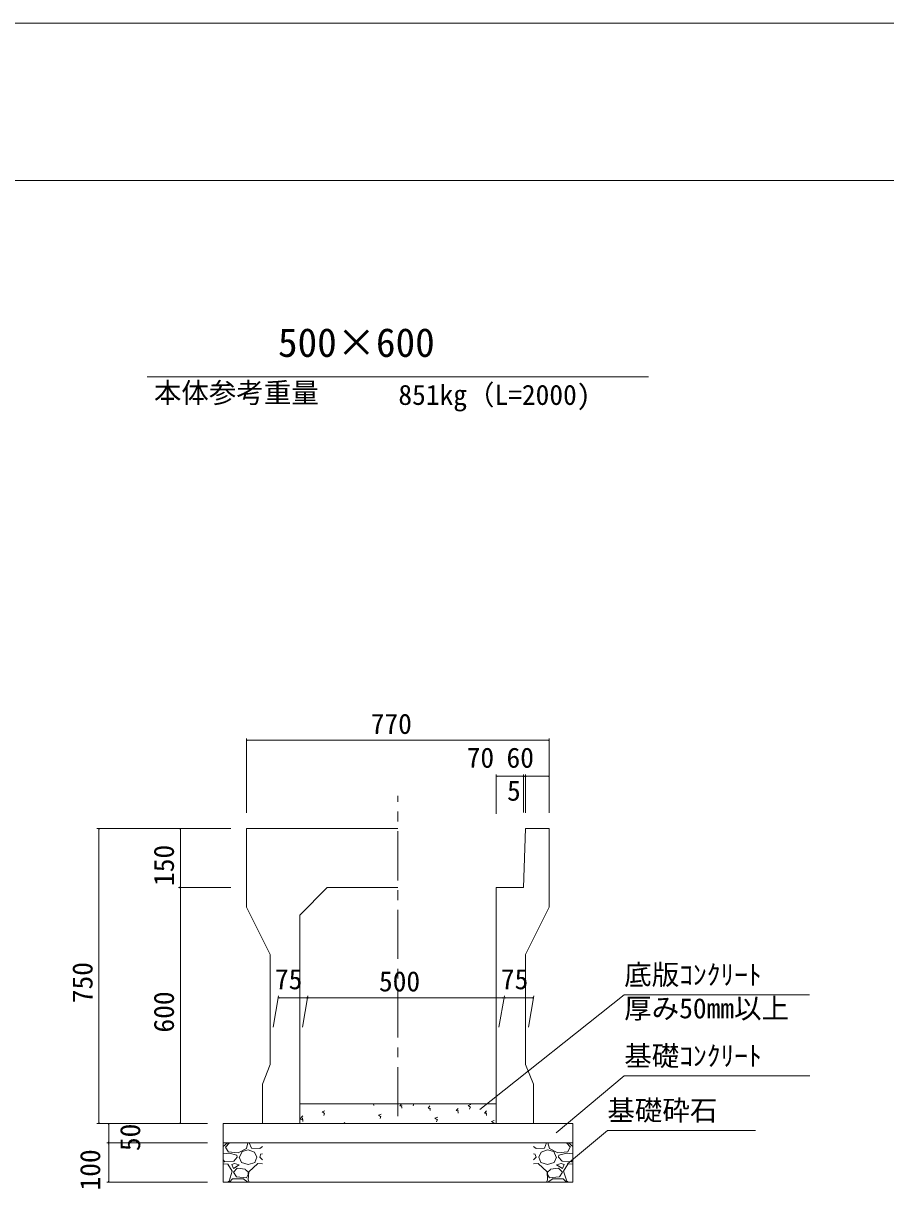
# Model space of a CAD drawing. Units: millimetres on the paper, scale 1:20. Extents: x 0 to 841, y 0 to 594.
# Drawn here: x 303.8 to 413.6, y 445.7 to 594 of the extents above; entities that cross this region are included whole.
import ezdxf
from ezdxf.enums import TextEntityAlignment as Align

# ---------------------------------------------------------------- set-up
doc = ezdxf.new("R2010")
doc.units = ezdxf.units.MM
doc.linetypes.add('USER1', pattern=[10, 6.25, -1.25, 1.25, -1.25])
for name, color, linetype, lineweight in [('D-STR-DIM（寸法）', 7, 'Continuous', 18), ('D-STR-HTXT（旗揚げ）', 4, 'Continuous', 18), ('D-STR-STRn（構造物）', 5, 'Continuous', 18), ('D-STR（構造物外形線）', 1, 'Continuous', 18), ('D-TTL(外枠）', 2, 'Continuous', 18), ('DEFPOINTS_2', 8, 'Continuous', 18)]:
    doc.layers.add(name, color=color, linetype=linetype, lineweight=lineweight)
doc.layers.add('D-STR-TXT（文字）', color=7, linetype='Continuous')
doc.styles.add('ＭＳ ゴシック', font='')
doc.styles.get('ＭＳ ゴシック').set_extended_font_data('MS Gothic')

msp = doc.modelspace()

# ---------------------------------------------------------------- linework, layer by layer
at = {"layer": 'D-STR-DIM（寸法）'}
for p, q in [((332.262, 493.518), (332.262, 503.007)), ((332.262, 502.757), (332.412, 502.782)), ((332.262, 502.757), (332.282, 502.757)), ((332.412, 502.732), (332.262, 502.757)), ((332.282, 502.757), (370.742, 502.757)), ((370.612, 502.782), (370.762, 502.757)), ((370.762, 502.757), (370.612, 502.732)), ((370.762, 502.757), (370.742, 502.757)), ((370.762, 493.518), (370.762, 503.007)), ((364.012, 493.41), (364.012, 498.425)), ((367.512, 493.552), (367.512, 498.425)), ((367.512, 493.552), (367.512, 498.425)), ((367.762, 493.518), (367.762, 498.425)), ((367.762, 493.518), (367.762, 498.425)), ((370.762, 493.518), (370.762, 498.425)), ((364.012, 498.175), (364.162, 498.2)), ((364.012, 498.175), (364.032, 498.175)), ((364.162, 498.15), (364.012, 498.175)), ((364.032, 498.175), (367.492, 498.175)), ((367.362, 498.2), (367.512, 498.175)), ((367.512, 498.175), (367.362, 498.15)), ((367.512, 498.175), (367.492, 498.175)), ((367.512, 498.175), (367.662, 498.2)), ((367.512, 498.175), (367.532, 498.175)), ((367.662, 498.15), (367.512, 498.175)), ((367.742, 498.175), (367.532, 498.175)), ((367.612, 498.2), (367.762, 498.175)), ((367.762, 498.175), (367.612, 498.15)), ((367.762, 498.175), (367.742, 498.175)), ((367.762, 498.175), (367.912, 498.2)), ((367.762, 498.175), (367.782, 498.175)), ((367.912, 498.15), (367.762, 498.175)), ((367.782, 498.175), (370.742, 498.175)), ((370.612, 498.2), (370.762, 498.175)), ((370.762, 498.175), (370.612, 498.15)), ((370.762, 498.175), (370.742, 498.175)), ((330.262, 491.518), (313.216, 491.518)), ((313.441, 491.368), (313.466, 491.518)), ((313.466, 491.518), (313.466, 491.498)), ((313.466, 491.518), (313.491, 491.368)), ((313.466, 491.498), (313.466, 454.038)), ((330.262, 491.518), (323.576, 491.518)), ((323.801, 491.368), (323.826, 491.518)), ((323.826, 491.518), (323.826, 491.498)), ((323.826, 491.518), (323.851, 491.368)), ((323.826, 491.498), (323.826, 484.038)), ((330.262, 484.018), (323.576, 484.018)), ((330.262, 484.018), (323.576, 484.018)), ((323.826, 484.018), (323.801, 484.168)), ((323.801, 483.868), (323.826, 484.018)), ((323.851, 484.168), (323.826, 484.018)), ((323.826, 484.018), (323.826, 484.038)), ((323.826, 484.018), (323.826, 483.998)), ((323.826, 484.018), (323.851, 483.868)), ((323.826, 483.998), (323.826, 454.038)), ((335.615, 466.271), (336.315, 470.238)), ((339.365, 466.271), (340.065, 470.238)), ((339.365, 466.271), (340.065, 470.238)), ((364.365, 466.271), (365.065, 470.238)), ((364.365, 466.271), (365.065, 470.238)), ((368.115, 466.271), (368.815, 470.238)), ((336.27, 469.988), (336.42, 470.013)), ((336.27, 469.988), (336.29, 469.988)), ((336.42, 469.963), (336.27, 469.988)), ((336.29, 469.988), (340, 469.988)), ((339.87, 470.013), (340.02, 469.988)), ((340.02, 469.988), (339.87, 469.963)), ((340.02, 469.988), (340, 469.988)), ((340.02, 469.988), (340.17, 470.013)), ((340.02, 469.988), (340.04, 469.988)), ((340.17, 469.963), (340.02, 469.988)), ((365, 469.988), (340.04, 469.988)), ((364.87, 470.013), (365.02, 469.988)), ((365.02, 469.988), (364.87, 469.963)), ((365.02, 469.988), (365, 469.988)), ((365.02, 469.988), (365.17, 470.013)), ((365.02, 469.988), (365.04, 469.988)), ((365.17, 469.963), (365.02, 469.988)), ((368.75, 469.988), (365.04, 469.988)), ((368.62, 470.013), (368.77, 469.988)), ((368.77, 469.988), (368.62, 469.963)), ((368.77, 469.988), (368.75, 469.988)), ((327.262, 454.018), (313.216, 454.018)), ((313.466, 454.018), (313.441, 454.168)), ((313.491, 454.168), (313.466, 454.018)), ((313.466, 454.018), (313.466, 454.038)), ((327.262, 454.018), (314.466, 454.018)), ((314.691, 453.868), (314.716, 454.018)), ((314.716, 454.018), (314.716, 453.998)), ((314.716, 454.018), (314.741, 453.868)), ((314.716, 453.998), (314.716, 451.538)), ((327.262, 454.018), (323.576, 454.018)), ((323.826, 454.018), (323.801, 454.168)), ((323.851, 454.168), (323.826, 454.018)), ((323.826, 454.018), (323.826, 454.038)), ((327.262, 451.518), (314.466, 451.518)), ((327.262, 451.518), (314.466, 451.518)), ((314.716, 451.518), (314.691, 451.668)), ((314.691, 451.368), (314.716, 451.518)), ((314.741, 451.668), (314.716, 451.518)), ((314.716, 451.518), (314.716, 451.538)), ((314.716, 451.518), (314.716, 451.498)), ((314.716, 451.518), (314.741, 451.368)), ((314.716, 451.498), (314.716, 446.538)), ((327.262, 446.518), (314.466, 446.518)), ((314.716, 446.518), (314.691, 446.668)), ((314.741, 446.668), (314.716, 446.518)), ((314.716, 446.518), (314.716, 446.538))]:
    msp.add_line(p, q, dxfattribs=at)
at = {"layer": 'D-STR-HTXT（旗揚げ）'}
for p, q in [((319.621, 549), (383.404, 549)), ((361.956, 455.784), (380.306, 470.379)), ((403.904, 470.379), (380.306, 470.379)), ((371.668, 452.788), (380.314, 460.051)), ((403.912, 460.051), (380.314, 460.051)), ((373.08, 448.859), (378.163, 453.12)), ((397.027, 453.12), (378.163, 453.12))]:
    msp.add_line(p, q, dxfattribs=at)
at = {"layer": 'D-STR-STRn（構造物）', "color": 7, "linetype": 'USER1'}
msp.add_line((351.512, 454.931), (351.512, 495.673), dxfattribs=at)
at = {"layer": 'D-STR-STRn（構造物）', "color": 7}
for p, q in [((339.012, 456.518), (364.012, 456.518)), ((341.859, 455.464), (342.209, 455.599)), ((341.859, 455.464), (342.108, 455.296)), ((342.068, 455.02), (342.169, 455.322)), ((348.439, 456.274), (348.394, 456.518)), ((351.766, 456.264), (351.979, 456.518)), ((351.766, 456.264), (352.065, 456.238)), ((352.026, 455.96), (351.968, 456.274)), ((353.455, 456.232), (353.551, 456.518)), ((353.48, 456.518), (353.495, 456.509)), ((355.352, 455.951), (355.593, 456.238)), ((355.352, 455.951), (355.651, 455.925)), ((355.612, 455.646), (355.554, 455.96)), ((358.939, 455.637), (359.18, 455.924)), ((358.939, 455.637), (359.237, 455.611)), ((359.198, 455.333), (359.14, 455.646)), ((360.431, 456.276), (360.781, 456.41)), ((360.431, 456.276), (360.68, 456.108)), ((360.64, 455.831), (360.742, 456.133)), ((362.525, 455.323), (362.766, 455.61)), ((362.525, 455.323), (362.824, 455.297)), ((362.784, 455.019), (362.727, 455.332)), ((339.012, 454.549), (339.399, 454.953)), ((339.012, 454.546), (339.455, 454.478)), ((339.412, 454.255), (339.357, 454.73)), ((344.633, 454.018), (344.736, 454.125)), ((349.045, 455.064), (349.395, 455.198)), ((349.045, 455.064), (349.293, 454.896)), ((349.253, 454.619), (349.355, 454.921)), ((356.23, 454.663), (356.58, 454.798)), ((356.23, 454.663), (356.479, 454.496)), ((356.439, 454.219), (356.541, 454.521)), ((363.416, 454.263), (363.766, 454.397)), ((363.416, 454.263), (363.665, 454.095)), ((363.692, 454.018), (363.726, 454.12))]:
    msp.add_line(p, q, dxfattribs=at)
at = {"layer": 'D-STR-STRn（構造物）'}
for p, q in [((329.262, 454.018), (329.262, 446.518)), ((329.262, 454.018), (373.762, 454.018)), ((373.762, 454.018), (373.762, 446.518)), ((329.262, 451.518), (373.762, 451.518)), ((329.262, 451.084), (329.825, 451.518)), ((329.571, 450.966), (330.068, 451.518)), ((329.931, 450.364), (329.581, 450.964)), ((332.423, 451.516), (332.223, 450.816)), ((332.593, 451.518), (332.863, 450.878)), ((332.868, 450.864), (333.918, 450.814)), ((333.921, 450.82), (334.262, 451.083)), ((369.103, 450.82), (368.762, 451.083)), ((370.157, 450.864), (369.107, 450.814)), ((370.432, 451.518), (370.162, 450.878)), ((370.602, 451.516), (370.802, 450.816)), ((373.454, 450.966), (372.957, 451.518)), ((373.094, 450.364), (373.444, 450.964)), ((373.762, 451.084), (373.199, 451.518)), ((330.025, 450.21), (329.262, 450.13)), ((329.469, 449.133), (329.262, 449.358)), ((331.168, 450.277), (329.918, 450.377)), ((331.019, 449.969), (330.019, 450.219)), ((331.071, 449.716), (330.621, 449.216)), ((331.072, 449.713), (331.022, 449.963)), ((332.223, 450.813), (331.173, 450.263)), ((331.317, 449.718), (331.617, 449.018)), ((331.37, 449.716), (331.67, 450.416)), ((331.672, 450.416), (332.472, 450.666)), ((332.469, 450.666), (333.269, 450.366)), ((333.272, 450.365), (333.572, 449.715)), ((333.319, 449.018), (333.569, 449.718)), ((334.262, 449.358), (333.919, 449.733)), ((333.92, 449.717), (334.07, 450.117)), ((334.262, 450.13), (334.075, 450.11)), ((368.762, 450.13), (368.949, 450.11)), ((368.762, 449.358), (369.105, 449.733)), ((369.105, 449.717), (368.955, 450.117)), ((369.753, 450.365), (369.453, 449.715)), ((369.705, 449.018), (369.455, 449.718)), ((370.555, 450.666), (369.755, 450.366)), ((371.353, 450.416), (370.553, 450.666)), ((370.801, 450.813), (371.851, 450.263)), ((371.655, 449.716), (371.355, 450.416)), ((371.708, 449.718), (371.408, 449.018)), ((371.857, 450.277), (373.107, 450.377)), ((371.953, 449.713), (372.003, 449.963)), ((371.954, 449.716), (372.404, 449.216)), ((372.005, 449.969), (373.005, 450.219)), ((372.999, 450.21), (373.762, 450.13)), ((373.555, 449.133), (373.762, 449.358)), ((329.872, 448.811), (329.262, 448.862)), ((330.618, 449.219), (329.468, 449.119)), ((330.432, 447.919), (329.882, 448.819)), ((330.022, 446.665), (330.422, 447.915)), ((330.369, 448.766), (330.569, 448.266)), ((330.72, 448.914), (330.37, 448.764)), ((330.569, 448.267), (331.319, 448.717)), ((331.071, 448.316), (330.571, 447.816)), ((331.323, 448.717), (330.723, 448.917)), ((332.077, 448.169), (331.077, 448.319)), ((331.617, 449.013), (332.467, 448.763)), ((332.481, 447.806), (332.081, 448.156)), ((332.519, 447.869), (332.469, 446.819)), ((332.474, 448.763), (333.324, 449.013)), ((333.672, 448.916), (332.522, 447.866)), ((334.262, 448.862), (333.672, 448.911)), ((368.762, 448.862), (369.352, 448.911)), ((369.352, 448.916), (370.502, 447.866)), ((370.551, 448.763), (369.701, 449.013)), ((370.506, 447.869), (370.556, 446.819)), ((370.543, 447.806), (370.943, 448.156)), ((371.407, 449.013), (370.557, 448.763)), ((370.948, 448.169), (371.948, 448.319)), ((371.702, 448.717), (372.302, 448.917)), ((372.455, 448.267), (371.705, 448.717)), ((371.954, 448.316), (372.454, 447.816)), ((372.304, 448.914), (372.654, 448.764)), ((372.407, 449.219), (373.557, 449.119)), ((372.655, 448.766), (372.455, 448.266)), ((372.593, 447.919), (373.143, 448.819)), ((373.003, 446.665), (372.603, 447.915)), ((373.152, 448.811), (373.762, 448.862)), ((329.262, 446.518), (362.762, 446.518)), ((329.262, 446.518), (373.762, 446.518)), ((329.825, 446.518), (330.021, 446.67)), ((330.068, 446.518), (330.471, 446.966)), ((330.471, 446.966), (331.771, 446.966)), ((330.569, 447.818), (330.969, 447.218)), ((330.973, 447.214), (332.223, 447.064)), ((331.769, 446.978), (332.419, 446.528)), ((332.222, 447.067), (332.472, 447.517)), ((332.463, 446.828), (332.593, 446.518)), ((332.471, 447.516), (332.471, 447.816)), ((370.562, 446.828), (370.432, 446.518)), ((370.802, 447.067), (370.552, 447.517)), ((370.554, 447.516), (370.554, 447.816)), ((371.255, 446.978), (370.605, 446.528)), ((372.052, 447.214), (370.802, 447.064)), ((372.554, 446.966), (371.254, 446.966)), ((372.455, 447.818), (372.055, 447.218)), ((372.957, 446.518), (372.554, 446.966)), ((373.199, 446.518), (373.003, 446.67))]:
    msp.add_line(p, q, dxfattribs=at)
at = {"layer": 'D-STR（構造物外形線）'}
for p, q in [((332.262, 491.518), (351.512, 491.518)), ((332.262, 491.518), (332.262, 481.518)), ((367.762, 491.518), (367.512, 484.018)), ((367.762, 491.518), (370.762, 491.518)), ((370.762, 491.518), (370.762, 481.518)), ((342.512, 484.018), (339.012, 480.518)), ((342.512, 484.018), (351.512, 484.018)), ((364.012, 484.018), (364.012, 454.018)), ((364.012, 484.018), (367.512, 484.018)), ((332.262, 481.518), (335.262, 475.518)), ((339.012, 454.018), (339.012, 480.518)), ((370.762, 481.518), (367.762, 475.518)), ((335.262, 475.518), (335.262, 461.518)), ((367.762, 475.518), (367.762, 461.518)), ((335.262, 461.518), (334.262, 459.018)), ((367.762, 461.518), (368.762, 459.018)), ((334.262, 459.018), (334.262, 454.018)), ((368.762, 459.018), (368.762, 454.018)), ((334.262, 454.018), (339.012, 454.018)), ((368.762, 454.018), (364.012, 454.018))]:
    msp.add_line(p, q, dxfattribs=at)
at = {"layer": 'D-TTL(外枠）'}
msp.add_line((25, 574), (820, 574), dxfattribs=at)
at = {"layer": 'DEFPOINTS_2'}
msp.add_line((0, 594), (841, 594), dxfattribs=at)

# ---------------------------------------------------------------- texts
at = {"layer": 'D-STR-DIM（寸法）', "style": 'ＭＳ ゴシック'}
for s, p in [('770', (348.048, 502.807)), ('70', (360.263, 498.5)), ('60', (365.332, 498.5)), ('5', (365.399, 494.304)), ('75', (335.862, 470.313)), ('500', (349.1, 470.038)), ('75', (364.612, 470.313))]:
    msp.add_text(s, height=2.566, dxfattribs=at).set_placement(p, align=Align.BOTTOM_LEFT)
for s, p in [('150', (323.776, 484.224)), ('750', (313.416, 469.304)), ('600', (323.776, 465.572)), ('50', (319.484, 450.485)), ('100', (314.391, 445.474))]:
    msp.add_text(s, height=2.566, rotation=90, dxfattribs=at).set_placement(p, align=Align.BOTTOM_LEFT)
at = {"layer": 'D-STR-TXT（文字）', "style": 'ＭＳ ゴシック'}
for s, height, p in [('500×600', 3.666, (336.247, 550.449)), ('本体参考重量', 2.566, (320.451, 544.933)), ('851kg（L=2000)', 2.566, (351.571, 544.67)), ('底版ｺﾝｸﾘｰﾄ', 2.566, (380.306, 470.879)), ('厚み50mm以上', 2.566, (380.306, 466.607)), ('基礎ｺﾝｸﾘｰﾄ', 2.566, (380.314, 460.551)), ('基礎砕石', 2.566, (378.163, 453.62))]:
    msp.add_text(s, height=height, dxfattribs=at).set_placement(p, align=Align.BOTTOM_LEFT)

doc.saveas('drawing.dxf')
